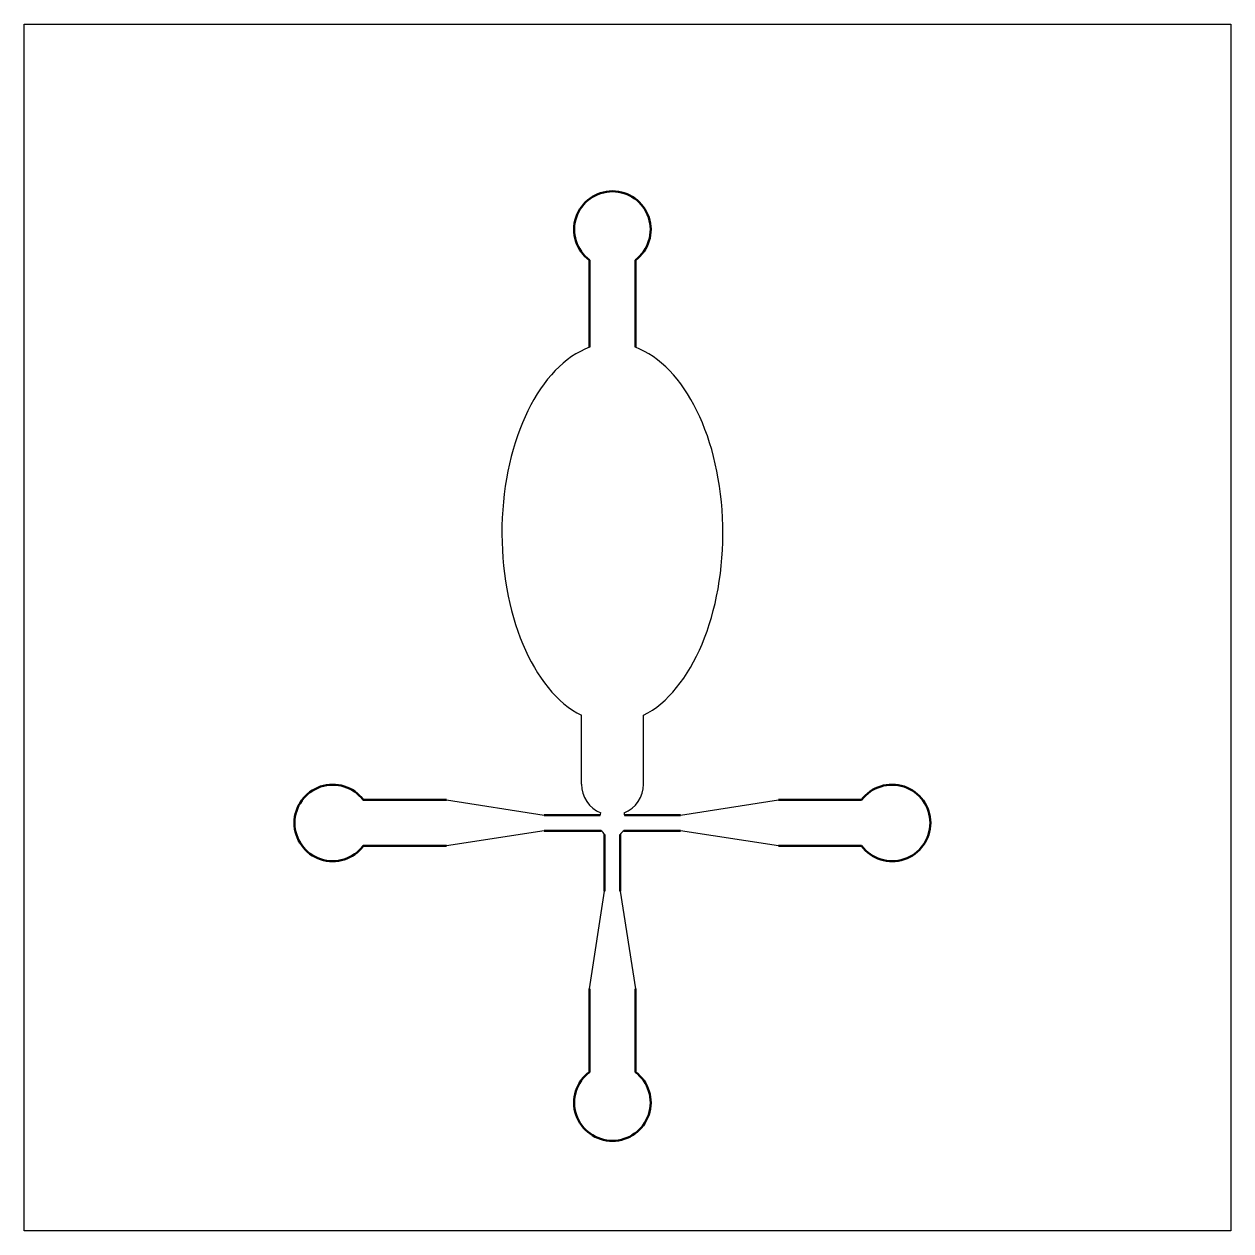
# Model space of a CAD drawing. Header units: millimetres. Extents: x 0 to 40, y 0 to 40.
import ezdxf

# ---------------------------------------------------------------- set-up
doc = ezdxf.new("R2010")
doc.units = ezdxf.units.MM
doc.header["$MEASUREMENT"] = 0
doc.layers.add('Visible (ISO)', color=7, linetype='Continuous', lineweight=50)

msp = doc.modelspace()

# ---------------------------------------------------------------- linework, layer by layer
for p, q in [((18.471, 14.807), (18.471, 17.089)), ((20.529, 14.807), (20.529, 17.089)), ((13.996, 14.283), (17.241, 13.783)), ((21.759, 13.783), (25.004, 14.283)), ((17.241, 13.261), (13.996, 12.761)), ((25.004, 12.761), (21.759, 13.261)), ((18.739, 8.018), (19.239, 11.263)), ((19.761, 11.263), (20.261, 8.018))]:
    msp.add_line(p, q)
msp.add_lwpolyline([(0, 0), (0, 40), (40, 40), (40, 0)], close=True)
for centre, radius, start, end in [((19.5, 14.807), 1.029, 180, 247.9204), ((19.5, 14.807), 1.029, 292.0796, 0), ((18.857, 13.868), 0.257, 340.7801, 356.6854), ((20.143, 13.868), 0.257, 183.3146, 199.2199), ((18.939, 12.973), 0.343, 28.8475, 57.3992), ((20.061, 12.973), 0.343, 122.6008, 151.1525)]:
    msp.add_arc(centre, radius, start, end)
for start_param, end_param in [(0.209275, 2.856698), (-2.856698, -0.209275)]:
    msp.add_ellipse((19.5, 23.13), major_axis=(0, 6.295), ratio=0.581849, start_param=start_param, end_param=end_param)
at = {"layer": 'Visible (ISO)'}
for p, q in [((18.739, 29.288), (18.739, 32.177)), ((20.261, 32.177), (20.261, 29.288)), ((11.243, 14.283), (13.996, 14.283)), ((25.004, 14.283), (27.757, 14.283)), ((17.241, 13.783), (19.099, 13.783)), ((19.901, 13.783), (21.759, 13.783)), ((19.124, 13.261), (17.241, 13.261)), ((21.759, 13.261), (19.876, 13.261)), ((19.239, 11.263), (19.239, 13.138)), ((19.761, 13.138), (19.761, 11.263)), ((13.996, 12.761), (11.243, 12.761)), ((27.757, 12.761), (25.004, 12.761)), ((18.739, 5.265), (18.739, 8.018)), ((20.261, 8.018), (20.261, 5.265))]:
    msp.add_line(p, q, dxfattribs=at)
for centre, start, end in [((19.5, 33.192), 306.8699, 233.1301), ((10.229, 13.522), 36.8699, 323.1301), ((28.771, 13.522), 216.8699, 143.1301), ((19.5, 4.251), 126.8699, 53.1301)]:
    msp.add_arc(centre, 1.268, start, end, dxfattribs=at)

doc.saveas('drawing.dxf')
